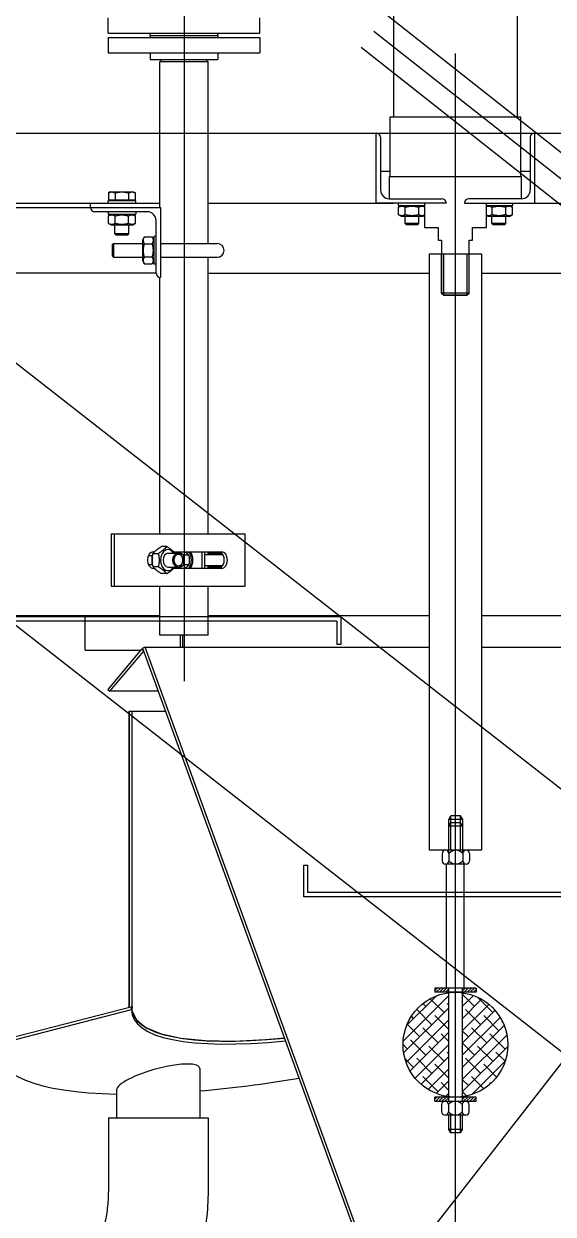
# Model space of a CAD drawing. Extents: x -24065 to -11187, y -102841 to -92978.
# Drawn here: x -14248 to -13864, y -96268 to -95405 of the extents above; entities that cross this region are included whole.
import ezdxf

# ---------------------------------------------------------------- set-up
doc = ezdxf.new("R2010")
doc.units = 0
doc.header["$LTSCALE"] = 200
doc.header["$MEASUREMENT"] = 0
doc.linetypes.add('CENTER', pattern=[2, 1.25, -0.25, 0.25, -0.25])
doc.linetypes.add('DASHED2', pattern=[0.375, 0.25, -0.125])
for name, color, linetype in [('DIM', 1, 'Continuous'), ('HACH', 9, 'Continuous'), ('M3', 3, 'Continuous'), ('M4', 4, 'Continuous'), ('MC1', 8, 'CENTER'), ('MT2', 1, 'DASHED2')]:
    doc.layers.add(name, color=color, linetype=linetype)
pattern_1 = [(45, (57675.6955, -24767.6057), (-1.122532015, 1.122532015), [])]

# ---------------------------------------------------------------- blocks, each defined once
blk = doc.blocks.new('iss')
at = {"layer": 'HACH'}
h = blk.add_hatch(dxfattribs=at)
h.set_pattern_fill('ANSI31', color=256, scale=0.5, style=0)
h.set_pattern_definition(pattern_1)
h.paths.add_polyline_path([(4120.3, -19136.21), (4110.3, -19136.21), (4110.3, -19139.21), (4120.3, -19139.21)])
h.paths.add_polyline_path([(4140.3, -19136.21), (4130.3, -19136.21), (4130.3, -19139.21), (4140.3, -19139.21)])
h = blk.add_hatch(dxfattribs=at)
h.set_pattern_fill('ANSI38', color=256, scale=50, style=0)
h.set_pattern_definition([(45, (-139728.9055, -5143.8556), (-4.41941738, 4.41941738), []), (135, (-139728.9055, -5143.8556), (-13.25825215, 4.41941738), [15.625, -9.375])])
h.paths.add_polyline_path([(4120.3, -19139.54, 0.308546), (4088.41, -19168.12), (4120.3, -19168.12)])
h.paths.add_polyline_path([(4120.3, -19168.12), (4088.41, -19168.12, 0.060504), (4087.3, -19177.21, 0.37607), (4120.3, -19214.88)])
h.paths.add_polyline_path([(4163.3, -19177.21, 0.060504), (4162.2, -19168.12), (4130.3, -19168.12), (4130.3, -19214.88, 0.37607)])
h.paths.add_polyline_path([(4130.3, -19139.54), (4130.3, -19168.12), (4162.2, -19168.12, 0.308546)])
h = blk.add_hatch(dxfattribs=at)
h.set_pattern_fill('ANSI31', color=256, scale=0.5, style=0)
h.set_pattern_definition(pattern_1)
h.paths.add_polyline_path([(4120.3, -19215.21), (4110.3, -19215.21), (4110.3, -19218.21), (4120.3, -19218.21)])
h.paths.add_polyline_path([(4140.3, -19215.21), (4130.3, -19215.21), (4130.3, -19218.21), (4140.3, -19218.21)])
at = {"layer": 'DIM'}
blk.add_line((3928.51, -18421.83), (3928.51, -18913.59), dxfattribs=at)
at = {"layer": 'M3'}
for p, q in [((4080.3, -18242.7), (4080.3, -18504.7)), ((4170.3, -18504.7), (4170.3, -18242.7)), ((3873.51, -18443.69), (3873.51, -18432.59)), ((3983.51, -18443.69), (3983.51, -18432.59)), ((3873.51, -18443.69), (3983.51, -18443.69)), ((3873.51, -18446.89), (3983.51, -18446.89)), ((3873.51, -18446.89), (3873.51, -18457.99)), ((3904.01, -18445.29), (3904.01, -18443.69)), ((3904.01, -18445.29), (3953.01, -18445.29)), ((3904.01, -18445.29), (3904.01, -18446.89)), ((3904.01, -18445.29), (3953.01, -18445.29)), ((3953.01, -18445.29), (3953.01, -18443.69)), ((3953.01, -18445.29), (3953.01, -18446.89)), ((3983.51, -18446.89), (3983.51, -18457.99)), ((3873.51, -18457.99), (3983.51, -18457.99)), ((3904.01, -18457.99), (3904.01, -18462.79)), ((3904.01, -18462.79), (3953.01, -18462.79)), ((3911.01, -18464.29), (3946.01, -18464.29)), ((3911.01, -18570.05), (3911.01, -18464.29)), ((3911.81, -18464.29), (3911.81, -18462.79)), ((3945.21, -18464.29), (3945.21, -18462.79)), ((3946.01, -18596.22), (3946.01, -18464.29)), ((3953.01, -18457.99), (3953.01, -18462.79)), ((4077.8, -18504.7), (4077.8, -18547.7)), ((4172.8, -18504.7), (4077.8, -18504.7)), ((4172.8, -18547.7), (4172.8, -18504.7)), ((3558.48, -18516.07), (4692.13, -18516.07)), ((4067.8, -18566.87), (4067.8, -18516.07)), ((4067.8, -18516.07), (4067.93, -18516.07)), ((4182.8, -18516.07), (4182.68, -18516.07)), ((4182.8, -18566.87), (4182.8, -18516.07)), ((4070.98, -18519.12), (4070.98, -18557.35)), ((4179.63, -18519.12), (4179.63, -18557.35)), ((4077.8, -18544.02), (4070.98, -18544.02)), ((4077.3, -18547.7), (4173.3, -18547.7)), ((4077.3, -18547.7), (4077.3, -18563.7)), ((4179.63, -18544.02), (4172.8, -18544.02)), ((4173.3, -18563.7), (4173.3, -18547.7)), ((3874.91, -18558.77), (3873.59, -18559.53)), ((3873.59, -18559.53), (3873.59, -18564.57)), ((3874.91, -18558.77), (3891.91, -18558.77)), ((3878.5, -18559.53), (3878.5, -18564.57)), ((3888.32, -18559.53), (3888.32, -18564.57)), ((3891.91, -18558.77), (3893.22, -18559.53)), ((3893.22, -18564.57), (3893.22, -18559.53)), ((3609.28, -18566.87), (3911.01, -18566.87)), ((3860.61, -18570.17), (3860.61, -18566.87)), ((3893.41, -18565.17), (3873.41, -18565.17)), ((3873.41, -18566.87), (3873.41, -18565.17)), ((3873.59, -18564.57), (3893.22, -18564.57)), ((3875.71, -18565.17), (3875.71, -18564.57)), ((3891.11, -18565.17), (3891.11, -18564.57)), ((3893.41, -18566.87), (3893.41, -18565.17)), ((3946.01, -18566.87), (4080.3, -18566.87)), ((4118.6, -18566.87), (4067.8, -18566.87)), ((4077.33, -18563.7), (4115.56, -18563.7)), ((4083.8, -18566.87), (4083.8, -18568.57)), ((4083.8, -18568.57), (4102.8, -18568.57)), ((4086.15, -18568.57), (4083.99, -18569.82)), ((4101.45, -18568.57), (4102.8, -18569.35)), ((4102.8, -18566.87), (4102.8, -18584.7)), ((4118.6, -18566.75), (4118.6, -18566.87)), ((4132, -18566.75), (4132, -18566.87)), ((4132, -18566.87), (4182.8, -18566.87)), ((4173.28, -18563.7), (4135.05, -18563.7)), ((4147.8, -18584.7), (4147.8, -18566.87)), ((4147.8, -18568.57), (4166.8, -18568.57)), ((4149.15, -18568.57), (4147.8, -18569.35)), ((4164.45, -18568.57), (4166.62, -18569.82)), ((4166.8, -18566.87), (4166.8, -18568.57)), ((4170.3, -18566.87), (4641.33, -18566.87)), ((3568, -18570.05), (3911.41, -18570.05)), ((3901.88, -18573.22), (3863.66, -18573.22)), ((3873.41, -18573.22), (3873.41, -18574.92)), ((3873.41, -18574.92), (3893.41, -18574.92)), ((3875.76, -18574.92), (3873.59, -18576.17)), ((3873.59, -18581.67), (3873.59, -18576.17)), ((3878.59, -18581.67), (3878.59, -18576.17)), ((3888.23, -18581.67), (3888.23, -18576.17)), ((3891.06, -18574.92), (3893.22, -18576.17)), ((3893.22, -18581.67), (3893.22, -18576.17)), ((3893.41, -18573.22), (3893.41, -18574.92)), ((3911.41, -18570.05), (3911.41, -18620.85)), ((4083.99, -18575.32), (4083.99, -18569.82)), ((4086.15, -18576.57), (4083.99, -18575.32)), ((4101.45, -18576.57), (4086.15, -18576.57)), ((4088.8, -18581.78), (4088.8, -18576.57)), ((4088.98, -18575.32), (4088.98, -18569.82)), ((4098.63, -18569.82), (4098.63, -18575.32)), ((4098.8, -18581.78), (4098.8, -18576.57)), ((4101.45, -18576.57), (4102.8, -18575.79)), ((4149.15, -18576.57), (4147.8, -18575.79)), ((4164.45, -18576.57), (4149.15, -18576.57)), ((4151.8, -18581.78), (4151.8, -18576.57)), ((4151.98, -18575.32), (4151.98, -18569.82)), ((4161.63, -18569.82), (4161.63, -18575.32)), ((4161.8, -18581.78), (4161.8, -18576.57)), ((4164.45, -18576.57), (4166.62, -18575.32)), ((4166.62, -18575.32), (4166.62, -18569.82)), ((3875.76, -18582.92), (3873.59, -18581.67)), ((3891.06, -18582.92), (3875.76, -18582.92)), ((3878.41, -18589.25), (3878.41, -18582.92)), ((3888.41, -18589.25), (3888.41, -18582.92)), ((3891.06, -18582.92), (3893.22, -18581.67)), ((3908.23, -18617.8), (3908.23, -18579.57)), ((4098.8, -18581.78), (4088.8, -18581.78)), ((4089.72, -18582.7), (4088.8, -18581.78)), ((4097.88, -18582.7), (4089.72, -18582.7)), ((4097.88, -18582.7), (4098.8, -18581.78)), ((4102.8, -18584.7), (4112.8, -18584.7)), ((4112.8, -18584.7), (4112.8, -18593.7)), ((4137.8, -18593.7), (4137.8, -18584.7)), ((4137.8, -18584.7), (4147.8, -18584.7)), ((4161.8, -18581.78), (4151.8, -18581.78)), ((4152.72, -18582.7), (4151.8, -18581.78)), ((4160.88, -18582.7), (4152.72, -18582.7)), ((4160.88, -18582.7), (4161.8, -18581.78)), ((3888.41, -18589.25), (3878.41, -18589.25)), ((3879.33, -18590.17), (3878.41, -18589.25)), ((3887.49, -18590.17), (3879.33, -18590.17)), ((3887.49, -18590.17), (3888.41, -18589.25)), ((3898.53, -18593.57), (3899.78, -18591.41)), ((3898.53, -18608.87), (3898.53, -18593.57)), ((3899.78, -18591.41), (3905.28, -18591.41)), ((3906.53, -18593.57), (3905.28, -18591.41)), ((3906.53, -18591.22), (3906.53, -18611.22)), ((3908.23, -18591.22), (3906.53, -18591.22)), ((4112.8, -18593.7), (4115.3, -18593.7)), ((4115.3, -18593.7), (4115.3, -18632.1)), ((4135.3, -18632.1), (4135.3, -18593.7)), ((4135.3, -18593.7), (4137.8, -18593.7)), ((3876.51, -18597.02), (3877.31, -18596.22)), ((3876.51, -18605.42), (3876.51, -18597.02)), ((3877.31, -18596.22), (3877.31, -18606.22)), ((3877.31, -18596.22), (3898.53, -18596.22)), ((3899.78, -18596.4), (3905.28, -18596.4)), ((3911.41, -18596.22), (3952.51, -18596.22)), ((3876.51, -18605.42), (3877.31, -18606.22)), ((3877.31, -18606.22), (3898.53, -18606.22)), ((3898.53, -18608.87), (3899.78, -18611.04)), ((3905.28, -18606.04), (3899.78, -18606.04)), ((3899.78, -18611.04), (3905.28, -18611.04)), ((3906.53, -18608.87), (3905.28, -18611.04)), ((3908.23, -18611.22), (3906.53, -18611.22)), ((3911.41, -18606.22), (3952.51, -18606.22)), ((3946.01, -18806.81), (3946.01, -18606.22)), ((3908.23, -18617.67), (3787.13, -18617.67)), ((3946.01, -18617.67), (4106.3, -18617.67)), ((4144.3, -18617.67), (4329.2, -18617.67)), ((3911.01, -18806.81), (3911.01, -18620.84)), ((3911.41, -18620.85), (3911.28, -18620.85)), ((4115.3, -18632.1), (4116.9, -18633.7)), ((4116.9, -18633.7), (4133.7, -18633.7)), ((4133.7, -18633.7), (4135.3, -18632.1)), ((3875.68, -18806.81), (3972.87, -18806.81)), ((3875.68, -18806.81), (3875.68, -18844.81)), ((3877.92, -18806.81), (3877.92, -18844.81)), ((3972.87, -18844.81), (3972.87, -18806.81)), ((3915.93, -18815.99), (3912.04, -18815.99)), ((3902.67, -18822.49), (3905.38, -18822.49)), ((3905.38, -18829.13), (3905.38, -18822.49)), ((3906, -18820.99), (3909.89, -18820.99)), ((3906.21, -18819.81), (3907.04, -18819.81)), ((3916.81, -18820.81), (3923.97, -18820.81)), ((3920.94, -18819.81), (3955.71, -18819.81)), ((3931.89, -18822.33), (3928.36, -18822.33)), ((3941.32, -18819.81), (3941.32, -18831.81)), ((3943.56, -18831.81), (3943.56, -18819.81)), ((3943.56, -18821.81), (3956.62, -18821.81)), ((3946.01, -18821.81), (3946.01, -18819.81)), ((3946.01, -18820.81), (3955.81, -18820.81)), ((3956.49, -18821.62), (3956.42, -18821.81)), ((3905.38, -18829.13), (3902.67, -18829.13)), ((3909.89, -18830.63), (3906, -18830.63)), ((3907.04, -18831.81), (3906.21, -18831.81)), ((3915.93, -18835.62), (3912.04, -18835.62)), ((3916.81, -18830.81), (3923.97, -18830.81)), ((3955.71, -18831.81), (3920.94, -18831.81)), ((3931.89, -18829.29), (3928.36, -18829.29)), ((3943.56, -18829.81), (3956.62, -18829.81)), ((3946.01, -18831.81), (3946.01, -18829.81)), ((3955.81, -18830.81), (3946.01, -18830.81)), ((3956.42, -18829.81), (3956.49, -18830)), ((3875.68, -18844.81), (3972.87, -18844.81)), ((3911.01, -18880.27), (3911.01, -18844.81)), ((3946.01, -18880.27), (3946.01, -18844.81)), ((3787.13, -18866.04), (3911.01, -18866.04)), ((3856.89, -18891.04), (3856.89, -18866.04)), ((3946.01, -18866.04), (4106.3, -18866.04)), ((4144.3, -18866.04), (4279.2, -18866.04)), ((3946.01, -18880.27), (3911.01, -18880.27)), ((3925.94, -18888.89), (3925.94, -18880.27)), ((3927.37, -18880.27), (3927.37, -18888.89)), ((3856.89, -18891.04), (3897.2, -18891.04)), ((3897.68, -18890.46), (3873.19, -18919.65)), ((3874.72, -18920.93), (3899.21, -18891.75)), ((3899.21, -18891.75), (3897.68, -18890.46)), ((3898.75, -18890.46), (3897.68, -18890.46)), ((3900.3, -18888.89), (3898.42, -18889.58)), ((3898.42, -18889.58), (4070.8, -19363.17)), ((4072.93, -19363.17), (3900.3, -18888.89)), ((3900.3, -18888.89), (4106.3, -18888.89)), ((4144.3, -18888.89), (4279.2, -18888.89)), ((3873.19, -18919.65), (3874.72, -18920.93)), ((3909.84, -18920.93), (3874.72, -18920.93)), ((3888.58, -18935.33), (3915.08, -18935.33)), ((3888.58, -19150.04), (3888.58, -18935.33)), ((3888.76, -18935.33), (3888.76, -19149.99)), ((3890.76, -19149.48), (3890.76, -18935.33)), ((3790.3, -19175.33), (3890.76, -19149.48)), ((3790.3, -19177.46), (3890.3, -19151.72)), ((3890.3, -19151.72), (3890.3, -19149.59)), ((3890.76, -19149.48), (3890.58, -19152.4)), ((3890.59, -19152.46), (3893.93, -19159.24)), ((3893.98, -19159.29), (3901.09, -19164.92)), ((3901.16, -19164.97), (3911.92, -19169.36)), ((3912.03, -19169.4), (3926.26, -19172.49)), ((3926.4, -19172.51), (3943.87, -19174.24)), ((3987.89, -19173.54), (4001.31, -19172.26)), ((3944.03, -19174.25), (3964.46, -19174.6)), ((3964.64, -19174.6), (3987.69, -19173.55)), ((3939.89, -19194.44), (3939.89, -19230.27)), ((3879.59, -19209.96), (3879.59, -19230.27)), ((3873.59, -19230.27), (3945.89, -19230.27)), ((3873.59, -19230.27), (3873.59, -19283.33)), ((3945.89, -19230.27), (3945.89, -19283.33))]:
    blk.add_line(p, q, dxfattribs=at)
for centre, radius, start, end in [((4067.93, -18519.12), 3.05, 0, 90), ((4182.68, -18519.12), 3.05, 90, 180), ((4077.33, -18557.35), 6.35, 180, 270), ((4173.28, -18557.35), 6.35, 270, 0), ((4115.56, -18566.75), 3.05, 0, 90), ((4135.05, -18566.75), 3.05, 90, 180), ((3863.66, -18570.17), 3.05, 180, 270), ((3901.88, -18579.57), 6.35, 0, 90), ((3952.51, -18601.22), 5, 270, 90), ((3911.28, -18617.8), 3.05, 180, 270)]:
    blk.add_arc(centre, radius, start, end, dxfattribs=at)
for centre, major_axis, ratio, start_param, end_param in [((3916.81, -18825.81), (0, -7.65), 0.707107, 2.283121, 7.141657), ((3906.21, -18825.81), (0, -6), 0.707107, 3.141593, 6.283185), ((3908.91, -18825.81), (0, 6), 0.707107, 0.797457, 0.985111), ((3908.91, -18825.81), (0, 5), 0.707107, 1.275694, 1.570796), ((3908.91, -18825.81), (0, 5), 0.707107, 1.570796, 1.865898), ((3916.81, -18825.81), (0, -5), 0.707107, 3.141593, 6.283185), ((3923.57, -18825.81), (0, -5.65), 0.707107, 5.820584, 9.88738), ((3928.16, -18825.81), (0, -8), 0.707107, 0.722734, 2.418858), ((3929.3, -18825.81), (0, -8), 0.707107, 0.722734, 2.418858), ((3953.46, -18825.81), (0, -6), 0.707107, 0, 3.141593), ((3955.71, -18825.81), (0, 6), 0.707107, 3.141593, 6.283185), ((3908.91, -18825.81), (0, 6), 0.707107, 2.156482, 2.344135), ((4125.3, -19089.11), (234.49, 64.33), 0.240393, 3.075739, 4.090986), ((4125.3, -19091.24), (-234.49, -64.33), 0.240393, 6.217332, 7.236321), ((3892.58, -19151.89), (2, 0.55), 0.240393, 3.05971, 3.187939), ((3895.92, -19158.67), (2, 0.55), 0.240393, 3.187939, 3.316167), ((3903.03, -19164.3), (2, 0.55), 0.240393, 3.316167, 3.444395), ((3913.79, -19168.7), (2, 0.55), 0.240393, 3.444395, 3.572623), ((3928.02, -19171.79), (2, 0.55), 0.240393, 3.572623, 3.700852), ((4125.3, -19091.24), (-334.27, -91.7), 0.240393, 6.217332, 6.964719), ((3945.49, -19173.52), (2, 0.55), 0.240393, 3.700852, 3.82908), ((3965.92, -19173.87), (2, 0.55), 0.240393, 3.82908, 3.957308), ((3988.96, -19172.83), (2, 0.55), 0.240393, 3.957308, 4.085537), ((3909.74, -19202.2), (30.08, 8.25), 0.240393, 6.217332, 9.358924), ((4125.3, -19091.24), (-334.27, -91.7), 0.240393, 0.918421, 1.159826)]:
    blk.add_ellipse(centre, major_axis=major_axis, ratio=ratio, start_param=start_param, end_param=end_param, dxfattribs=at)
for centre, major_axis in [((3923.97, -18825.81), (0, 5)), ((3924.47, -18825.81), (0, 4.3))]:
    blk.add_ellipse(centre, major_axis=major_axis, ratio=0.707107, dxfattribs=at)
for points, weights in [([(3873.59, -18559.53), (3874.91, -18558.77), (3876.05, -18558.77)], [1, 1.0379548493, 1]), ([(3876.05, -18558.77), (3877.19, -18558.77), (3878.5, -18559.53)], [1, 1.0379548493, 1]), ([(3878.5, -18559.53), (3881.13, -18558.77), (3883.41, -18558.77)], [1, 1.0379548493, 1]), ([(3883.41, -18558.77), (3885.69, -18558.77), (3888.32, -18559.53)], [1, 1.0379548493, 1]), ([(3888.32, -18559.53), (3889.63, -18558.77), (3890.77, -18558.77)], [1, 1.0379548493, 1]), ([(3890.77, -18558.77), (3891.91, -18558.77), (3893.22, -18559.53)], [1, 1.0379548493, 1]), ([(3873.59, -18576.17), (3876.09, -18574.73), (3878.59, -18576.17)], [1, 1.15804961504, 1]), ([(3878.59, -18576.17), (3883.41, -18574.8), (3888.23, -18576.17)], [1, 1.1481454356, 1]), ([(3888.23, -18576.17), (3890.73, -18574.73), (3893.22, -18576.17)], [1, 1.15804961504, 1]), ([(4083.99, -18569.82), (4086.49, -18568.38), (4088.98, -18569.82)], [1, 1.15804961504, 1]), ([(4088.98, -18575.32), (4086.49, -18576.76), (4083.99, -18575.32)], [1, 1.15804961504, 1]), ([(4088.98, -18569.82), (4093.8, -18568.45), (4098.63, -18569.82)], [1, 1.1481454356, 1]), ([(4098.63, -18575.32), (4093.8, -18576.69), (4088.98, -18575.32)], [1, 1.1481454356, 1]), ([(4098.63, -18569.82), (4100.79, -18568.57), (4102.8, -18569.41)], [1, 1.13439174267, 1.0402332229]), ([(4102.8, -18575.73), (4100.79, -18576.57), (4098.63, -18575.32)], [1.0402332229, 1.13439174267, 1]), ([(4147.8, -18569.41), (4149.81, -18568.57), (4151.98, -18569.82)], [1.0402332229, 1.13439174267, 1]), ([(4151.98, -18575.32), (4149.81, -18576.57), (4147.8, -18575.73)], [1, 1.13439174267, 1.0402332229]), ([(4151.98, -18569.82), (4156.8, -18568.45), (4161.63, -18569.82)], [1, 1.1481454356, 1]), ([(4161.63, -18575.32), (4156.8, -18576.69), (4151.98, -18575.32)], [1, 1.1481454356, 1]), ([(4161.63, -18569.82), (4164.12, -18568.38), (4166.62, -18569.82)], [1, 1.15804961504, 1]), ([(4166.62, -18575.32), (4164.12, -18576.76), (4161.63, -18575.32)], [1, 1.15804961504, 1]), ([(3878.59, -18581.67), (3876.09, -18583.11), (3873.59, -18581.67)], [1, 1.15804961504, 1]), ([(3888.23, -18581.67), (3883.41, -18583.04), (3878.59, -18581.67)], [1, 1.1481454356, 1]), ([(3893.22, -18581.67), (3890.73, -18583.11), (3888.23, -18581.67)], [1, 1.15804961504, 1]), ([(3899.78, -18596.4), (3898.34, -18593.9), (3899.78, -18591.41)], [1, 1.15804961504, 1]), ([(3905.28, -18591.41), (3906.73, -18593.9), (3905.28, -18596.4)], [1, 1.15804961504, 1]), ([(3899.78, -18606.04), (3898.42, -18601.22), (3899.78, -18596.4)], [1, 1.1481454356, 1]), ([(3905.28, -18596.4), (3906.65, -18601.22), (3905.28, -18606.04)], [1, 1.1481454356, 1]), ([(3899.78, -18611.04), (3898.34, -18608.54), (3899.78, -18606.04)], [1, 1.15804961504, 1]), ([(3905.28, -18606.04), (3906.73, -18608.54), (3905.28, -18611.04)], [1, 1.15804961504, 1]), ([(3906, -18820.99), (3908, -18818.49), (3912.04, -18815.99)], [1, 1.15804961504, 1]), ([(3915.93, -18815.99), (3913.93, -18818.49), (3909.89, -18820.99)], [1, 1.15804961504, 1]), ([(3921.83, -18820.81), (3919.86, -18818.42), (3915.93, -18815.99)], [1.00953546924, 1.15312866425, 1]), ([(3906, -18830.63), (3905.03, -18825.81), (3906, -18820.99)], [1, 1.1481454356, 1]), ([(3909.89, -18820.99), (3910.85, -18825.81), (3909.89, -18830.63)], [1, 1.1481454356, 1]), ([(3922.63, -18819.81), (3922.08, -18820.19), (3921.63, -18820.56)], [1.0596568031, 1.07668880867, 1.07732554085]), ([(3928.36, -18822.33), (3926.18, -18821), (3924.97, -18819.81)], [1, 1.11434478723, 1.0596568031]), ([(3928.36, -18829.29), (3927.65, -18825.81), (3928.36, -18822.33)], [1, 1.15470053838, 1]), ([(3929.1, -18819.81), (3930.8, -18821), (3931.89, -18822.33)], [1.0596568031, 1.11434478723, 1]), ([(3931.89, -18822.33), (3932.6, -18825.81), (3931.89, -18829.29)], [1, 1.15470053838, 1]), ([(3912.04, -18835.62), (3908, -18833.13), (3906, -18830.63)], [1, 1.15804961504, 1]), ([(3909.89, -18830.63), (3913.93, -18833.13), (3915.93, -18835.62)], [1, 1.15804961504, 1]), ([(3915.93, -18835.62), (3919.86, -18833.2), (3921.83, -18830.81)], [1, 1.15312866425, 1.00953546924]), ([(3921.63, -18831.05), (3922.08, -18831.42), (3922.63, -18831.81)], [1.07732554085, 1.07668880867, 1.05965680309]), ([(3924.97, -18831.81), (3926.18, -18830.62), (3928.36, -18829.29)], [1.0596568031, 1.11434478723, 1]), ([(3931.89, -18829.29), (3930.8, -18830.62), (3929.1, -18831.81)], [1, 1.11434478723, 1.0596568031])]:
    blk.add_rational_spline(points, weights, degree=2, dxfattribs=at)
for points, knots in [([(3873.59, -19283.33), (3873.59, -19287.54), (3873.34, -19291.75), (3872.37, -19300), (3871.64, -19304.03), (3869.75, -19311.77), (3868.59, -19315.46), (3865.94, -19322.36), (3864.44, -19325.57), (3861.23, -19331.37), (3859.51, -19333.96), (3857.76, -19336.22)], [1.5707963, 1.5707963, 1.5707963, 1.5707963, 1.7369226, 1.7369226, 1.9030488, 1.9030488, 2.0691751, 2.0691751, 2.2353014, 2.2353014, 2.4014276, 2.4014276, 2.4014276, 2.4014276]), ([(3945.89, -19283.33), (3945.89, -19290.37), (3945.48, -19297.41), (3944.5, -19305.67), (3944.33, -19306.95), (3944.15, -19308.23)], [1.5707963, 1.5707963, 1.5707963, 1.5707963, 1.7369226, 1.7369226, 1.7674973, 1.7674973, 1.7674973, 1.7674973])]:
    blk.add_open_spline(points, degree=3, knots=knots, dxfattribs=at)
at = {"layer": 'M4'}
for p, q in [((4106.3, -18603.7), (4106.3, -19036.21)), ((4106.3, -18603.7), (4144.3, -18603.7)), ((4144.3, -18603.7), (4144.3, -19036.21)), ((4120.6, -19018.81), (4122.1, -19016.21)), ((4129.1, -19016.21), (4122.1, -19016.21)), ((4122.1, -19036.21), (4122.1, -19016.3)), ((4130.6, -19018.81), (4129.1, -19016.21)), ((4129.1, -19036.21), (4129.1, -19016.3)), ((4130.6, -19018.81), (4120.6, -19018.81)), ((4120.6, -19038.52), (4120.6, -19018.9)), ((4130.6, -19038.52), (4130.6, -19018.9)), ((4144.3, -19036.21), (4106.3, -19036.21)), ((4115.6, -19038.52), (4115.6, -19043.91)), ((4120.6, -19038.52), (4120.6, -19043.91)), ((4130.6, -19038.52), (4130.6, -19043.91)), ((4135.6, -19038.52), (4135.6, -19043.91)), ((4133.1, -19046.21), (4118.1, -19046.21)), ((4133.1, -19046.21), (4118.1, -19046.21)), ((4118.95, -19136.21), (4118.95, -19046.21)), ((4131.65, -19136.21), (4131.65, -19046.21)), ((4110.3, -19136.21), (4110.3, -19139.21)), ((4140.3, -19136.21), (4110.3, -19136.21)), ((4120.3, -19136.21), (4120.3, -19218.21)), ((4130.3, -19136.21), (4130.3, -19218.21)), ((4140.3, -19136.21), (4140.3, -19139.21)), ((4140.3, -19139.21), (4110.3, -19139.21)), ((4140.3, -19215.21), (4110.3, -19215.21)), ((4110.3, -19218.21), (4110.3, -19215.21)), ((4140.3, -19218.21), (4140.3, -19215.21)), ((4110.3, -19218.21), (4140.3, -19218.21)), ((4115.3, -19220.52), (4115.3, -19225.91)), ((4120.3, -19220.52), (4120.3, -19225.91)), ((4130.3, -19220.52), (4130.3, -19225.91)), ((4135.3, -19225.91), (4135.3, -19220.52)), ((4132.8, -19228.21), (4117.8, -19228.21)), ((4120.3, -19228.21), (4120.3, -19238.61)), ((4130.3, -19228.21), (4130.3, -19238.61)), ((4120.3, -19238.61), (4121.8, -19241.21)), ((4128.8, -19241.21), (4121.8, -19241.21)), ((4130.3, -19238.61), (4128.8, -19241.21))]:
    blk.add_line(p, q, dxfattribs=at)
blk.add_circle((4125.3, -19177.21), 38, dxfattribs=at)
for centre, radius, start, end in [((4118.1, -19038.72), 2.51, 4.62335, 175.37665), ((4125.6, -19042.79), 6.57, 40.48187, 139.51813), ((4133.1, -19038.72), 2.51, 4.62335, 175.37665), ((4118.1, -19043.7), 2.51, 184.62335, 355.37665), ((4125.6, -19039.64), 6.57, 220.48187, 319.51813), ((4133.1, -19043.7), 2.51, 184.62335, 355.37665), ((4117.8, -19220.72), 2.51, 4.62335, 175.37665), ((4125.3, -19224.79), 6.57, 40.48187, 139.51813), ((4132.8, -19220.72), 2.51, 4.62335, 175.37665), ((4117.8, -19225.7), 2.51, 184.62335, 355.37665), ((4125.3, -19221.64), 6.57, 220.48187, 319.51813), ((4132.8, -19225.7), 2.51, 184.62335, 355.37665)]:
    blk.add_arc(centre, radius, start, end, dxfattribs=at)
at = {"layer": 'MC1', "ltscale": 10}
for p, q in [((4125.3, -19839.53), (4125.3, -18458.36)), ((4125.3, -19839.53), (4125.3, -18458.36)), ((3583.17, -19983.87), (4667.13, -18595))]:
    blk.add_line(p, q, dxfattribs=at)
at = {"layer": 'MT2', "ltscale": 10}
for p, q in [((4115.3, -18632.2), (4115.3, -18603.7)), ((4116.8, -18633.7), (4116.8, -18603.7)), ((4133.8, -18633.7), (4133.8, -18603.7)), ((4135.3, -18632.2), (4135.3, -18603.7)), ((4135.3, -18632.2), (4115.3, -18632.2)), ((4116.8, -18633.7), (4115.3, -18632.2)), ((4133.8, -18633.7), (4116.8, -18633.7)), ((4133.8, -18633.7), (4135.3, -18632.2)), ((4120.6, -19013.81), (4122.1, -19011.21)), ((4130.6, -19013.81), (4120.6, -19013.81)), ((4120.6, -19018.81), (4120.6, -19013.9)), ((4129.1, -19011.21), (4122.1, -19011.21)), ((4122.1, -19016.21), (4122.1, -19011.3)), ((4130.6, -19013.81), (4129.1, -19011.21)), ((4129.1, -19016.21), (4129.1, -19011.3)), ((4130.6, -19018.9), (4130.6, -19013.9)), ((4121.8, -19228.21), (4121.8, -19241.21)), ((4128.8, -19228.21), (4128.8, -19241.21)), ((4130.3, -19238.61), (4120.3, -19238.61))]:
    blk.add_line(p, q, dxfattribs=at)
blk = doc.blocks.new('degrau')
at = {"layer": 'M4'}
for p, q in [((-10488.09, -20024.83), (-10488.09, -20001.83)), ((-10488.09, -20001.83), (-10485.09, -20001.83)), ((-10485.09, -20021.83), (-10485.09, -20001.83)), ((-10208.09, -20024.83), (-10488.09, -20024.83)), ((-10205.09, -20021.83), (-10485.09, -20021.83)), ((-10208.09, -20024.83), (-10208.09, -20041.83)), ((-10205.09, -20021.83), (-10205.09, -20041.83)), ((-10205.09, -20041.83), (-10208.09, -20041.83))]:
    blk.add_line(p, q, dxfattribs=at)
blk = doc.blocks.new('ljk')
at = {"layer": 'M4'}
for p, q in [((-33880.71, -58925.78), (-31877.44, -60490.91)), ((-33932.36, -59075.78), (-32057.08, -60540.91))]:
    blk.add_line(p, q, dxfattribs=at)
at = {"layer": 'DIM'}
for p in [(-23125.08, -39334.08), (-22869.1, -39534.08)]:
    blk.add_blockref('degrau', p, dxfattribs=at)

msp = doc.modelspace()

# ---------------------------------------------------------------- linework, layer by layer
at = {"layer": 'MC1'}
for p, q in [((-12533.43, -96545.49), (-14577.88, -94930.36)), ((-12542.73, -96557.26), (-14587.18, -94942.13)), ((-12552.03, -96569.03), (-14596.48, -94953.9))]:
    msp.add_line(p, q, dxfattribs=at)

# ---------------------------------------------------------------- block references
at = {"layer": 'DIM'}
for name, p in [('iss', (-18060.55, -76968.1)), ('ljk', (19311.92, -36479.15))]:
    msp.add_blockref(name, p, dxfattribs=at)

doc.saveas('drawing.dxf')
